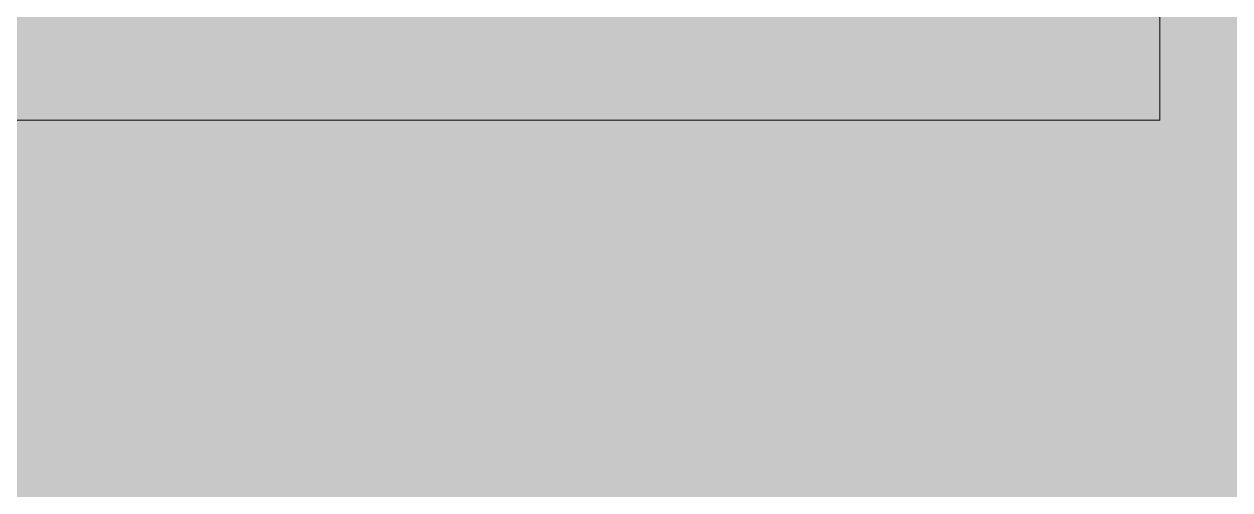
# Model space of a CAD drawing. Header units: metres. Extents: x 8 to 2416, y -346 to 476.
# Drawn here: x 217.9265 to 218.1233, y -98.9612 to -98.8852 of the extents above; entities that cross this region are included whole.
import ezdxf

# ---------------------------------------------------------------- set-up
doc = ezdxf.new("R2010")
doc.units = ezdxf.units.M
doc.linetypes.add('0', pattern=[0])
doc.layers.get('0').update_dxf_attribs({"color": 250, "linetype": '0', "lineweight": 20})
doc.layers.add('baños', color=140, linetype='Continuous', lineweight=0)
doc.layers.add('PLAFON', color=253, linetype='Continuous', lineweight=5)
doc.styles.get("Standard").update_dxf_attribs({"font": 'arial.ttf', "height": 0.1875})

# ---------------------------------------------------------------- blocks, each defined once
blk = doc.blocks.new('A$C3bae67db')
at = {"layer": 'baños'}
blk.add_lwpolyline([(0.2, 0.2), (0, 0.2), (0, 0), (0.2, 0)], close=True, dxfattribs=at)
blk = doc.blocks.new('PL BASE 2N NASAS 09')
at = {"layer": 'baños', "xscale": -1, "rotation": 270}
blk.add_blockref('A$C3bae67db', (167.94755, -8.46183), dxfattribs=at)
at = {"layer": 'baños', "linetype": 'Continuous', "flags": 8}
for tag, p in [('MODELNUMBER', (167.1329, -5.63062, 0)), ('TRADENAME', (167.1329, -5.63066, 0)), ('PRODUCT', (167.1329, -5.6307, 0)), ('MATERIAL', (167.1329, -5.63074, 0)), ('MODELNUMBER', (168.30765, -5.63062, 0)), ('TRADENAME', (168.30765, -5.63066, 0)), ('PRODUCT', (168.30765, -5.6307, 0)), ('MATERIAL', (168.30765, -5.63074, 0))]:
    blk.add_attdef(tag, p, '', height=0.0000254, rotation=180.0001, dxfattribs=at)
blk = doc.blocks.new('PL MUEBLES 2N NASAS 09')
blk.add_blockref('PL BASE 2N NASAS 09', (49.91428, 62.71701))

msp = doc.modelspace()

# ---------------------------------------------------------------- hatches: boundary and pattern name
at = {"layer": 'PLAFON', "transparency": 33554477}
h = msp.add_hatch(color=256, dxfattribs=at)
h.dxf.hatch_style = 1
edge = h.paths.add_edge_path()
edge.add_line((215.26182, -98.02074), (215.26182, -99.33074))
edge.add_arc((215.33182, -99.33074), 0.07, 180, 270)
edge.add_line((215.33182, -99.40074), (216.39182, -99.40074))
edge.add_line((216.39182, -99.40074), (219.74182, -99.40074))
edge.add_arc((219.74182, -99.33074), 0.07, 270, 360)
edge.add_line((219.81182, -99.33074), (219.81182, -95.92074))
edge.add_arc((219.74182, -95.92074), 0.07, 0, 90)
edge.add_line((219.74182, -95.85074), (215.33182, -95.85074))
edge.add_arc((215.33182, -95.92074), 0.07, 90, 180)
edge.add_line((215.26182, -95.92074), (215.26182, -98.02074))

# ---------------------------------------------------------------- block references
msp.add_blockref('PL MUEBLES 2N NASAS 09', (0.05, -153.15602))

doc.saveas('drawing.dxf')
